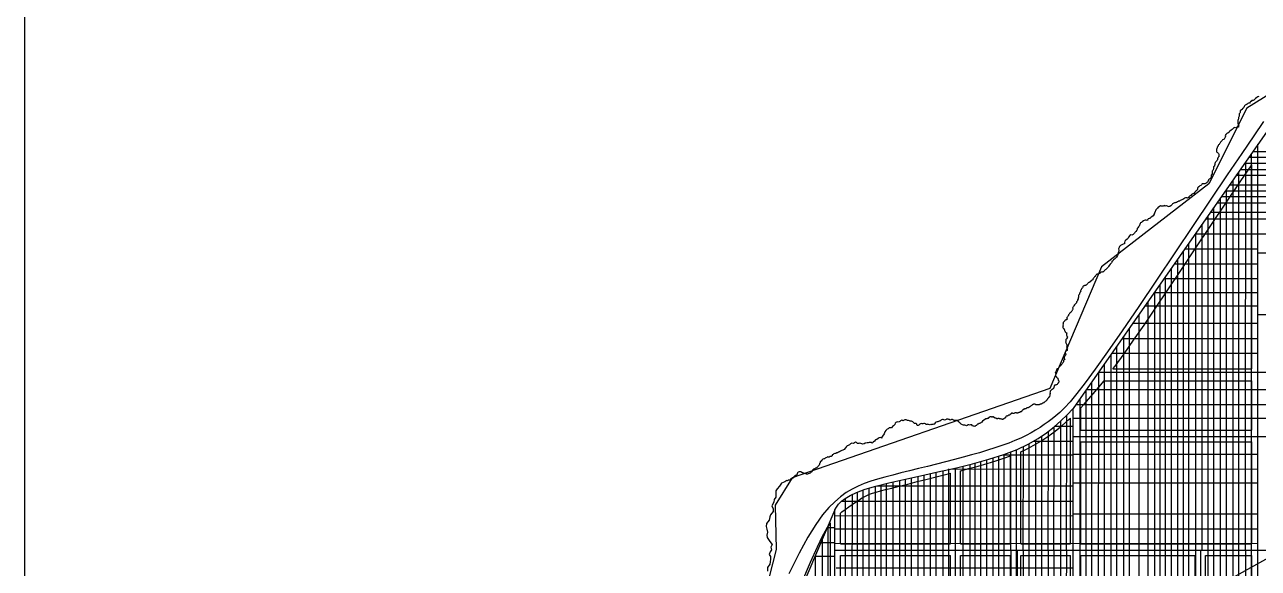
# Model space of a CAD drawing. Extents: x -15732 to 10897, y -24868 to 16165.
# Drawn here: x -15732 to -2354, y 283 to 6174 of the extents above; entities that cross this region are included whole.
import ezdxf

# ---------------------------------------------------------------- set-up
doc = ezdxf.new("R2010")
doc.units = 0
doc.header["$MEASUREMENT"] = 0
for name, color, linetype in [('COASTLINE', 7, 'CONTINUOUS'), ('HIGHWAY', 7, 'CONTINUOUS'), ('REGIONAL_MAP', 7, 'CONTINUOUS'), ('STREETS-SPRAWL', 7, 'CONTINUOUS'), ('STREETS-SPRAWL-12M', 7, 'CONTINUOUS'), ('STREETS-SPRAWL-20M', 7, 'CONTINUOUS'), ('SUBURBS', 7, 'CONTINUOUS')]:
    doc.layers.add(name, color=color, linetype=linetype)

msp = doc.modelspace()

# ---------------------------------------------------------------- linework, layer by layer
at = {"layer": 'COASTLINE', "color": 7, "linetype": 'CONTINUOUS'}
msp.add_lwpolyline([(-2347, 5396), (-2359, 5393), (-2369, 5386), (-2383, 5373), (-2396, 5362), (-2402, 5357), (-2409, 5354), (-2417, 5353), (-2424, 5351), (-2433, 5343), (-2440, 5342), (-2442, 5334), (-2449, 5324), (-2454, 5323), (-2460, 5323), (-2469, 5319), (-2475, 5312), (-2479, 5311), (-2484, 5310), (-2489, 5306), (-2496, 5303), (-2503, 5296), (-2508, 5286), (-2512, 5276), (-2518, 5270), (-2526, 5264), (-2530, 5255), (-2538, 5250), (-2550, 5241), (-2551, 5234), (-2552, 5227), (-2551, 5221), (-2554, 5214), (-2560, 5206), (-2560, 5199), (-2560, 5191), (-2560, 5183), (-2565, 5177), (-2569, 5167), (-2569, 5160), (-2568, 5154), (-2574, 5146), (-2577, 5137), (-2575, 5130), (-2575, 5123), (-2577, 5117), (-2577, 5109), (-2575, 5103), (-2572, 5095), (-2572, 5088), (-2566, 5080), (-2569, 5073), (-2570, 5065), (-2583, 5059), (-2594, 5059), (-2605, 5057), (-2617, 5058), (-2627, 5048), (-2638, 5037), (-2650, 5032), (-2665, 5018), (-2672, 5009), (-2685, 4998), (-2697, 4995), (-2708, 4983), (-2712, 4972), (-2709, 4961), (-2716, 4947), (-2724, 4933), (-2733, 4928), (-2741, 4925), (-2746, 4918), (-2755, 4913), (-2758, 4908), (-2763, 4901), (-2768, 4894), (-2772, 4888), (-2774, 4882), (-2780, 4874), (-2786, 4871), (-2788, 4865), (-2791, 4861), (-2792, 4858), (-2794, 4854), (-2798, 4851), (-2799, 4845), (-2799, 4838), (-2804, 4831), (-2808, 4823), (-2807, 4817), (-2806, 4811), (-2806, 4804), (-2809, 4799), (-2803, 4793), (-2796, 4789), (-2793, 4784), (-2786, 4777), (-2783, 4770), (-2784, 4763), (-2784, 4755), (-2780, 4748), (-2787, 4743), (-2790, 4734), (-2793, 4729), (-2797, 4726), (-2797, 4721), (-2795, 4716), (-2798, 4710), (-2801, 4706), (-2805, 4702), (-2808, 4696), (-2814, 4686), (-2822, 4682), (-2822, 4676), (-2827, 4669), (-2826, 4662), (-2826, 4655), (-2828, 4650), (-2831, 4642), (-2835, 4638), (-2840, 4632), (-2841, 4626), (-2839, 4619), (-2839, 4613), (-2845, 4605), (-2844, 4600), (-2847, 4594), (-2853, 4586), (-2856, 4580), (-2854, 4572), (-2854, 4563), (-2856, 4556), (-2863, 4547), (-2864, 4543), (-2865, 4539), (-2866, 4535), (-2864, 4531), (-2865, 4526), (-2864, 4521), (-2866, 4518), (-2869, 4513), (-2879, 4505), (-2887, 4501), (-2894, 4493), (-2896, 4485), (-2900, 4479), (-2900, 4473), (-2903, 4470), (-2907, 4465), (-2913, 4462), (-2920, 4457), (-2927, 4454), (-2933, 4449), (-2941, 4449), (-2948, 4450), (-2956, 4451), (-2964, 4450), (-2966, 4445), (-2972, 4440), (-2979, 4431), (-2988, 4428), (-2993, 4423), (-2997, 4417), (-3004, 4415), (-3011, 4409), (-3014, 4399), (-3013, 4389), (-3017, 4381), (-3028, 4372), (-3040, 4363), (-3046, 4354), (-3054, 4343), (-3065, 4340), (-3077, 4332), (-3085, 4324), (-3093, 4320), (-3100, 4316), (-3106, 4310), (-3108, 4302), (-3117, 4297), (-3122, 4293), (-3131, 4297), (-3142, 4297), (-3153, 4294), (-3162, 4288), (-3173, 4280), (-3183, 4275), (-3191, 4274), (-3201, 4270), (-3210, 4262), (-3218, 4261), (-3225, 4259), (-3232, 4254), (-3240, 4248), (-3250, 4246), (-3257, 4243), (-3264, 4243), (-3271, 4238), (-3283, 4232), (-3288, 4225), (-3294, 4219), (-3304, 4212), (-3313, 4204), (-3323, 4203), (-3334, 4201), (-3340, 4207), (-3349, 4211), (-3356, 4211), (-3363, 4209), (-3370, 4213), (-3378, 4212), (-3385, 4209), (-3393, 4207), (-3405, 4209), (-3416, 4210), (-3430, 4201), (-3440, 4195), (-3448, 4184), (-3460, 4176), (-3467, 4168), (-3469, 4157), (-3474, 4148), (-3478, 4139), (-3483, 4129), (-3483, 4119), (-3493, 4102), (-3510, 4091), (-3518, 4086), (-3529, 4075), (-3539, 4074), (-3549, 4069), (-3551, 4061), (-3561, 4051), (-3572, 4055), (-3581, 4054), (-3591, 4051), (-3601, 4048), (-3614, 4037), (-3620, 4031), (-3630, 4025), (-3635, 4018), (-3639, 4008), (-3644, 4001), (-3645, 3990), (-3653, 3983), (-3659, 3972), (-3667, 3965), (-3668, 3955), (-3673, 3946), (-3681, 3934), (-3689, 3927), (-3695, 3921), (-3698, 3914), (-3704, 3908), (-3713, 3901), (-3724, 3894), (-3735, 3895), (-3749, 3889), (-3762, 3873), (-3766, 3860), (-3776, 3851), (-3790, 3839), (-3802, 3829), (-3805, 3814), (-3807, 3800), (-3820, 3795), (-3833, 3787), (-3847, 3780), (-3859, 3772), (-3864, 3759), (-3870, 3744), (-3866, 3731), (-3868, 3718), (-3873, 3704), (-3875, 3688), (-3880, 3671), (-3892, 3654), (-3896, 3650), (-3900, 3647), (-3906, 3640), (-3915, 3634), (-3924, 3626), (-3927, 3619), (-3934, 3613), (-3941, 3612), (-3944, 3602), (-3947, 3592), (-3952, 3587), (-3960, 3579), (-3970, 3566), (-3979, 3554), (-3983, 3545), (-3993, 3535), (-3997, 3532), (-4001, 3528), (-4008, 3522), (-4016, 3517), (-4020, 3512), (-4024, 3506), (-4029, 3498), (-4032, 3494), (-4040, 3495), (-4047, 3491), (-4055, 3491), (-4063, 3491), (-4071, 3483), (-4074, 3476), (-4082, 3475), (-4092, 3471), (-4098, 3471), (-4105, 3469), (-4108, 3466), (-4114, 3462), (-4116, 3457), (-4122, 3450), (-4125, 3445), (-4130, 3442), (-4136, 3434), (-4144, 3423), (-4148, 3416), (-4147, 3410), (-4155, 3406), (-4168, 3401), (-4176, 3389), (-4187, 3381), (-4193, 3379), (-4199, 3377), (-4202, 3369), (-4207, 3365), (-4211, 3361), (-4215, 3360), (-4218, 3354), (-4223, 3350), (-4226, 3347), (-4230, 3346), (-4234, 3346), (-4237, 3345), (-4242, 3346), (-4247, 3344), (-4253, 3339), (-4256, 3336), (-4257, 3329), (-4261, 3323), (-4265, 3319), (-4271, 3315), (-4272, 3310), (-4274, 3304), (-4276, 3300), (-4281, 3294), (-4280, 3287), (-4282, 3281), (-4286, 3272), (-4292, 3265), (-4293, 3259), (-4295, 3252), (-4300, 3246), (-4303, 3238), (-4305, 3230), (-4304, 3221), (-4308, 3211), (-4309, 3202), (-4314, 3192), (-4316, 3181), (-4324, 3170), (-4325, 3159), (-4334, 3152), (-4339, 3144), (-4346, 3137), (-4353, 3127), (-4357, 3120), (-4362, 3116), (-4367, 3109), (-4368, 3103), (-4366, 3099), (-4367, 3094), (-4367, 3090), (-4370, 3085), (-4373, 3081), (-4373, 3077), (-4377, 3070), (-4384, 3062), (-4389, 3054), (-4397, 3047), (-4400, 3043), (-4406, 3038), (-4409, 3034), (-4414, 3028), (-4413, 3024), (-4415, 3020), (-4421, 3015), (-4425, 3007), (-4429, 3002), (-4430, 2997), (-4430, 2992), (-4428, 2987), (-4429, 2982), (-4432, 2977), (-4436, 2975), (-4441, 2974), (-4447, 2972), (-4452, 2969), (-4453, 2964), (-4456, 2960), (-4461, 2957), (-4467, 2950), (-4469, 2945), (-4470, 2940), (-4469, 2934), (-4473, 2927), (-4470, 2922), (-4471, 2917), (-4473, 2912), (-4474, 2907), (-4472, 2901), (-4474, 2896), (-4474, 2891), (-4471, 2885), (-4465, 2882), (-4461, 2878), (-4460, 2872), (-4456, 2867), (-4455, 2861), (-4451, 2854), (-4449, 2849), (-4448, 2844), (-4445, 2841), (-4441, 2839), (-4434, 2837), (-4429, 2830), (-4434, 2825), (-4436, 2819), (-4435, 2814), (-4434, 2809), (-4432, 2803), (-4429, 2797), (-4424, 2792), (-4422, 2786), (-4426, 2783), (-4428, 2779), (-4436, 2769), (-4440, 2764), (-4443, 2759), (-4443, 2753), (-4442, 2748), (-4441, 2742), (-4444, 2737), (-4443, 2731), (-4442, 2726), (-4439, 2720), (-4434, 2713), (-4429, 2709), (-4430, 2704), (-4429, 2699), (-4431, 2694), (-4430, 2689), (-4430, 2684), (-4433, 2679), (-4431, 2675), (-4430, 2670), (-4427, 2665), (-4422, 2661), (-4427, 2653), (-4428, 2645), (-4437, 2641), (-4443, 2634), (-4444, 2630), (-4447, 2626), (-4446, 2621), (-4448, 2617), (-4444, 2611), (-4443, 2606), (-4443, 2599), (-4446, 2593), (-4450, 2586), (-4456, 2580), (-4458, 2575), (-4458, 2571), (-4458, 2565), (-4460, 2558), (-4455, 2553), (-4454, 2546), (-4462, 2541), (-4465, 2533), (-4465, 2527), (-4466, 2520), (-4472, 2512), (-4476, 2505), (-4483, 2497), (-4489, 2491), (-4494, 2486), (-4496, 2480), (-4501, 2476), (-4504, 2472), (-4507, 2472), (-4511, 2469), (-4512, 2464), (-4516, 2461), (-4521, 2456), (-4524, 2450), (-4530, 2446), (-4538, 2446), (-4539, 2440), (-4541, 2435), (-4542, 2430), (-4543, 2425), (-4545, 2423), (-4548, 2418), (-4550, 2413), (-4557, 2406), (-4555, 2401), (-4554, 2396), (-4551, 2393), (-4549, 2388), (-4549, 2384), (-4552, 2379), (-4554, 2374), (-4554, 2370), (-4552, 2367), (-4546, 2362), (-4544, 2358), (-4542, 2355), (-4534, 2348), (-4530, 2342), (-4527, 2336), (-4524, 2328), (-4524, 2325), (-4523, 2322), (-4520, 2319), (-4519, 2314), (-4516, 2311), (-4517, 2307), (-4517, 2303), (-4517, 2299), (-4521, 2295), (-4523, 2292), (-4525, 2291), (-4527, 2289), (-4528, 2285), (-4532, 2282), (-4535, 2276), (-4541, 2272), (-4544, 2273), (-4547, 2271), (-4551, 2271), (-4555, 2269), (-4558, 2269), (-4562, 2266), (-4565, 2265), (-4567, 2263), (-4567, 2260), (-4567, 2257), (-4566, 2254), (-4568, 2250), (-4570, 2246), (-4570, 2242), (-4573, 2238), (-4574, 2236), (-4577, 2232), (-4581, 2228), (-4584, 2226), (-4586, 2224), (-4590, 2221), (-4594, 2220), (-4597, 2217), (-4600, 2214), (-4603, 2208), (-4610, 2202), (-4610, 2198), (-4613, 2195), (-4612, 2190), (-4614, 2185), (-4613, 2180), (-4613, 2175), (-4614, 2170), (-4614, 2166), (-4615, 2161), (-4613, 2157), (-4615, 2152), (-4614, 2148), (-4618, 2143), (-4621, 2141), (-4623, 2138), (-4628, 2134), (-4630, 2132), (-4633, 2129), (-4634, 2126), (-4635, 2123), (-4637, 2122), (-4640, 2120), (-4642, 2117), (-4644, 2114), (-4647, 2109), (-4649, 2105), (-4654, 2099), (-4659, 2095), (-4666, 2091), (-4670, 2085), (-4674, 2082), (-4675, 2078), (-4679, 2078), (-4684, 2074), (-4689, 2072), (-4695, 2071), (-4700, 2067), (-4704, 2065), (-4707, 2064), (-4709, 2063), (-4712, 2062), (-4715, 2062), (-4718, 2060), (-4722, 2059), (-4724, 2057), (-4726, 2057), (-4730, 2056), (-4734, 2055), (-4738, 2054), (-4742, 2056), (-4746, 2055), (-4750, 2053), (-4753, 2053), (-4757, 2054), (-4761, 2056), (-4765, 2055), (-4769, 2058), (-4772, 2059), (-4775, 2060), (-4779, 2060), (-4783, 2062), (-4787, 2062), (-4791, 2061), (-4795, 2059), (-4800, 2057), (-4805, 2055), (-4811, 2048), (-4818, 2044), (-4824, 2041), (-4828, 2038), (-4833, 2032), (-4842, 2027), (-4849, 2022), (-4857, 2022), (-4861, 2022), (-4866, 2021), (-4871, 2016), (-4877, 2012), (-4881, 2012), (-4886, 2012), (-4889, 2010), (-4893, 2009), (-4899, 2006), (-4902, 2001), (-4905, 1999), (-4908, 1999), (-4910, 1996), (-4914, 1992), (-4917, 1989), (-4919, 1987), (-4923, 1984), (-4926, 1980), (-4931, 1980), (-4937, 1978), (-4939, 1975), (-4942, 1973), (-4945, 1972), (-4949, 1972), (-4951, 1971), (-4953, 1969), (-4956, 1968), (-4957, 1966), (-4961, 1967), (-4963, 1965), (-4966, 1965), (-4969, 1965), (-4972, 1965), (-4975, 1966), (-4978, 1967), (-4981, 1966), (-4984, 1966), (-4987, 1969), (-4990, 1967), (-4993, 1967), (-4996, 1965), (-4999, 1963), (-5001, 1962), (-5004, 1963), (-5007, 1963), (-5010, 1962), (-5012, 1961), (-5015, 1963), (-5018, 1961), (-5021, 1963), (-5024, 1964), (-5027, 1963), (-5029, 1963), (-5031, 1962), (-5034, 1960), (-5036, 1958), (-5037, 1956), (-5039, 1954), (-5041, 1953), (-5043, 1953), (-5045, 1950), (-5047, 1948), (-5050, 1945), (-5052, 1944), (-5055, 1943), (-5057, 1941), (-5059, 1942), (-5062, 1942), (-5064, 1939), (-5067, 1939), (-5071, 1936), (-5075, 1934), (-5078, 1932), (-5081, 1932), (-5085, 1931), (-5088, 1931), (-5093, 1926), (-5096, 1922), (-5096, 1918), (-5097, 1913), (-5102, 1911), (-5105, 1909), (-5110, 1904), (-5117, 1902), (-5119, 1900), (-5122, 1898), (-5125, 1897), (-5128, 1897), (-5131, 1898), (-5134, 1898), (-5137, 1899), (-5139, 1899), (-5143, 1899), (-5146, 1901), (-5148, 1903), (-5151, 1906), (-5153, 1903), (-5157, 1903), (-5159, 1903), (-5162, 1904), (-5165, 1905), (-5167, 1906), (-5170, 1905), (-5173, 1906), (-5177, 1906), (-5180, 1905), (-5183, 1904), (-5185, 1901), (-5187, 1903), (-5190, 1904), (-5195, 1907), (-5197, 1909), (-5200, 1910), (-5202, 1912), (-5204, 1911), (-5207, 1911), (-5210, 1913), (-5215, 1913), (-5217, 1916), (-5219, 1920), (-5222, 1920), (-5225, 1923), (-5227, 1923), (-5230, 1923), (-5233, 1922), (-5236, 1924), (-5239, 1924), (-5242, 1922), (-5244, 1922), (-5246, 1924), (-5250, 1924), (-5253, 1926), (-5256, 1924), (-5258, 1924), (-5261, 1925), (-5264, 1924), (-5267, 1922), (-5269, 1921), (-5272, 1919), (-5276, 1919), (-5277, 1916), (-5279, 1915), (-5281, 1910), (-5285, 1908), (-5287, 1906), (-5290, 1905), (-5293, 1905), (-5296, 1904), (-5302, 1903), (-5310, 1903), (-5322, 1891), (-5330, 1888), (-5344, 1877), (-5352, 1866), (-5359, 1862), (-5367, 1857), (-5372, 1855), (-5376, 1854), (-5381, 1852), (-5385, 1852), (-5392, 1846), (-5398, 1845), (-5406, 1837), (-5411, 1830), (-5421, 1827), (-5427, 1821), (-5435, 1824), (-5444, 1824), (-5454, 1828), (-5461, 1836), (-5469, 1838), (-5477, 1837), (-5485, 1834), (-5493, 1836), (-5502, 1836), (-5510, 1831), (-5518, 1828), (-5526, 1830), (-5535, 1833), (-5543, 1833), (-5553, 1835), (-5563, 1837), (-5575, 1845), (-5582, 1854), (-5592, 1860), (-5602, 1865), (-5606, 1873), (-5613, 1885), (-5620, 1885), (-5627, 1883), (-5634, 1883), (-5640, 1883), (-5647, 1884), (-5654, 1883), (-5659, 1887), (-5665, 1893), (-5672, 1894), (-5680, 1895), (-5688, 1891), (-5697, 1890), (-5704, 1895), (-5711, 1897), (-5719, 1900), (-5727, 1899), (-5734, 1899), (-5740, 1896), (-5748, 1893), (-5756, 1890), (-5765, 1892), (-5773, 1895), (-5780, 1894), (-5789, 1892), (-5794, 1890), (-5800, 1883), (-5809, 1879), (-5816, 1877), (-5822, 1873), (-5830, 1869), (-5838, 1871), (-5847, 1867), (-5851, 1865), (-5857, 1859), (-5867, 1849), (-5873, 1842), (-5881, 1844), (-5889, 1841), (-5897, 1841), (-5906, 1837), (-5914, 1841), (-5921, 1839), (-5930, 1840), (-5937, 1845), (-5947, 1843), (-5957, 1843), (-5964, 1848), (-5974, 1854), (-5983, 1851), (-5991, 1848), (-6000, 1848), (-6008, 1853), (-6017, 1850), (-6026, 1844), (-6034, 1834), (-6041, 1831), (-6049, 1832), (-6057, 1837), (-6059, 1845), (-6064, 1852), (-6073, 1854), (-6083, 1854), (-6089, 1859), (-6100, 1869), (-6109, 1874), (-6116, 1877), (-6123, 1876), (-6131, 1879), (-6138, 1882), (-6147, 1884), (-6157, 1884), (-6164, 1888), (-6172, 1891), (-6180, 1892), (-6188, 1892), (-6195, 1890), (-6202, 1884), (-6210, 1882), (-6219, 1887), (-6226, 1886), (-6233, 1882), (-6240, 1873), (-6250, 1871), (-6259, 1867), (-6268, 1869), (-6277, 1866), (-6284, 1862), (-6291, 1855), (-6295, 1841), (-6310, 1827), (-6321, 1821), (-6333, 1807), (-6344, 1805), (-6356, 1804), (-6367, 1796), (-6380, 1790), (-6395, 1778), (-6404, 1761), (-6408, 1750), (-6411, 1741), (-6417, 1729), (-6432, 1713), (-6435, 1704), (-6438, 1695), (-6452, 1699), (-6466, 1696), (-6478, 1691), (-6490, 1679), (-6506, 1675), (-6517, 1662), (-6531, 1650), (-6540, 1638), (-6551, 1645), (-6563, 1646), (-6574, 1648), (-6585, 1644), (-6596, 1641), (-6609, 1639), (-6619, 1638), (-6630, 1633), (-6642, 1628), (-6654, 1633), (-6666, 1634), (-6677, 1638), (-6688, 1635), (-6699, 1637), (-6713, 1645), (-6722, 1649), (-6734, 1643), (-6748, 1636), (-6763, 1640), (-6778, 1633), (-6787, 1620), (-6802, 1613), (-6811, 1610), (-6821, 1603), (-6830, 1588), (-6845, 1572), (-6858, 1563), (-6869, 1559), (-6884, 1553), (-6895, 1544), (-6907, 1540), (-6919, 1536), (-6927, 1533), (-6937, 1527), (-6947, 1527), (-6957, 1523), (-6965, 1518), (-6975, 1513), (-6976, 1502), (-6985, 1494), (-6992, 1496), (-6999, 1495), (-7008, 1489), (-7016, 1488), (-7022, 1490), (-7028, 1488), (-7035, 1483), (-7043, 1480), (-7051, 1477), (-7058, 1471), (-7066, 1471), (-7075, 1466), (-7079, 1461), (-7086, 1455), (-7096, 1443), (-7106, 1436), (-7107, 1427), (-7111, 1418), (-7112, 1410), (-7116, 1402), (-7121, 1396), (-7126, 1391), (-7132, 1386), (-7134, 1378), (-7140, 1375), (-7146, 1370), (-7154, 1368), (-7163, 1360), (-7177, 1357), (-7188, 1345), (-7194, 1338), (-7201, 1328), (-7208, 1322), (-7215, 1315), (-7225, 1312), (-7236, 1305), (-7244, 1303), (-7254, 1304), (-7262, 1305), (-7273, 1310), (-7281, 1311), (-7290, 1317), (-7298, 1318), (-7306, 1322), (-7315, 1328), (-7324, 1327), (-7334, 1327), (-7343, 1326), (-7350, 1317), (-7354, 1308), (-7357, 1297), (-7363, 1287), (-7375, 1288), (-7384, 1280), (-7390, 1274), (-7399, 1265), (-7412, 1254), (-7425, 1251), (-7435, 1239), (-7449, 1237), (-7460, 1232), (-7469, 1233), (-7477, 1227), (-7489, 1219), (-7524, 1206), (-7547, 1173), (-7573, 1145), (-7586, 1121), (-7587, 1099), (-7588, 1077), (-7588, 1054), (-7605, 1027), (-7609, 998), (-7628, 961), (-7614, 927), (-7616, 898), (-7645, 864), (-7652, 841), (-7660, 804), (-7689, 768), (-7690, 736), (-7684, 706), (-7677, 674), (-7685, 643), (-7679, 618), (-7660, 583), (-7641, 560), (-7625, 541), (-7641, 511), (-7635, 484), (-7649, 463), (-7658, 434), (-7643, 410), (-7644, 381), (-7646, 355), (-7653, 328), (-7675, 293), (-7676, 253)], dxfattribs=at)
at = {"layer": 'HIGHWAY', "color": 250, "linetype": 'CONTINUOUS'}
msp.add_line((-1897, 590), (-2627, 183), dxfattribs=at)
at = {"layer": 'REGIONAL_MAP', "color": 8, "linetype": 'CONTINUOUS'}
msp.add_lwpolyline([(-15732, 16165), (10897, 16165), (10897, -24374), (-15732, -24374)], close=True, dxfattribs=at)
at = {"layer": 'STREETS-SPRAWL', "color": 7, "linetype": 'CONTINUOUS'}
for p, q in [((-2299, 5124), (-2404, 4971)), ((-2404, 4971), (-2534, 4779)), ((-2534, 4779), (-2691, 4546)), ((-2550, 4472), (-2426, 4654)), ((-2426, 2443), (-2426, 4654)), ((-2691, 4546), (-2868, 4282)), ((-2707, 4238), (-2550, 4472)), ((-2868, 4282), (-3060, 3996)), ((-2869, 3998), (-2707, 4238)), ((-3060, 3996), (-3259, 3700)), ((-3030, 3756), (-2869, 3998)), ((-3187, 3522), (-3030, 3756)), ((-3259, 3700), (-3458, 3404)), ((-3335, 3301), (-3187, 3522)), ((-3458, 3404), (-3651, 3120)), ((-3470, 3101), (-3335, 3301)), ((-3651, 3120), (-3831, 2858)), ((-3593, 2919), (-3470, 3101)), ((-3831, 2858), (-3990, 2629)), ((-3706, 2756), (-3593, 2919)), ((-3810, 2608), (-3706, 2756)), ((-3990, 2629), (-4123, 2441)), ((-3907, 2475), (-3810, 2608)), ((-4123, 2441), (-4233, 2292)), ((-3931, 2443), (-3907, 2475)), ((-3930, 2443), (-2426, 2443)), ((-4233, 2292), (-4323, 2176)), ((-4083, 2247), (-4027, 2316)), ((-4027, 2316), (-2426, 2316)), ((-2426, 1779), (-2426, 2316)), ((-4323, 2176), (-4396, 2087)), ((-4246, 2058), (-4165, 2148)), ((-4165, 2148), (-4083, 2247)), ((-4456, 2021), (-4506, 1972)), ((-4396, 2087), (-4456, 2021)), ((-4280, 2021), (-4246, 2058)), ((-4280, 1779), (-4280, 2021)), ((-4591, 1901), (-4633, 1871)), ((-4550, 1934), (-4591, 1901)), ((-4506, 1972), (-4550, 1934)), ((-4481, 1830), (-4404, 1899)), ((-4404, 1899), (-4391, 1911)), ((-4390, 548), (-4390, 1911)), ((-4819, 1752), (-4873, 1723)), ((-4769, 1781), (-4819, 1752)), ((-4721, 1810), (-4769, 1781)), ((-4676, 1840), (-4721, 1810)), ((-4633, 1871), (-4676, 1840)), ((-4635, 1712), (-4558, 1768)), ((-4558, 1768), (-4481, 1830)), ((-4280, 1779), (-2426, 1779)), ((-5134, 1614), (-5211, 1588)), ((-5061, 1640), (-5134, 1614)), ((-4994, 1667), (-5061, 1640)), ((-4931, 1695), (-4994, 1667)), ((-4873, 1723), (-4931, 1695)), ((-4867, 1575), (-4789, 1616)), ((-4789, 1616), (-4712, 1661)), ((-4712, 1661), (-4635, 1712)), ((-4280, 1653), (-2426, 1653)), ((-4280, 548), (-4280, 1653)), ((-2426, 548), (-2426, 1653)), ((-5556, 1486), (-5650, 1461)), ((-5465, 1511), (-5556, 1486)), ((-5377, 1536), (-5465, 1511)), ((-5292, 1562), (-5377, 1536)), ((-5211, 1588), (-5292, 1562)), ((-5202, 1446), (-5114, 1475)), ((-5114, 1475), (-5041, 1501)), ((-5041, 548), (-5041, 1501)), ((-4931, 1546), (-4867, 1575)), ((-4930, 548), (-4930, 1545)), ((-6136, 1340), (-6229, 1316)), ((-6040, 1363), (-6136, 1340)), ((-5943, 1388), (-6040, 1363)), ((-5845, 1412), (-5943, 1388)), ((-5747, 1436), (-5845, 1412)), ((-5650, 1461), (-5747, 1436)), ((-5582, 1341), (-5495, 1364)), ((-5582, 548), (-5582, 1341)), ((-5495, 1364), (-5392, 1391)), ((-5392, 1391), (-5295, 1418)), ((-5295, 1418), (-5202, 1446)), ((-6557, 1226), (-6627, 1201)), ((-6482, 1248), (-6557, 1226)), ((-6403, 1271), (-6482, 1248)), ((-6319, 1293), (-6403, 1271)), ((-6229, 1316), (-6319, 1293)), ((-6155, 1196), (-6053, 1222)), ((-6053, 1222), (-5944, 1249)), ((-5944, 1249), (-5832, 1277)), ((-5832, 1277), (-5717, 1306)), ((-5717, 1306), (-5692, 1313)), ((-5692, 548), (-5692, 1313)), ((-6822, 1103), (-6884, 1058)), ((-6759, 1140), (-6822, 1103)), ((-6694, 1173), (-6759, 1140)), ((-6627, 1201), (-6694, 1173)), ((-6627, 1059), (-6599, 1073)), ((-6599, 1073), (-6570, 1085)), ((-6570, 1085), (-6537, 1097)), ((-6537, 1097), (-6499, 1109)), ((-6499, 1109), (-6453, 1122)), ((-6453, 1122), (-6397, 1136)), ((-6397, 1136), (-6330, 1153)), ((-6330, 1153), (-6248, 1173)), ((-6248, 1173), (-6155, 1196)), ((-7012, 942), (-7080, 862)), ((-6947, 1005), (-7012, 942)), ((-6884, 1058), (-6947, 1005)), ((-6833, 922), (-6796, 950)), ((-6796, 950), (-6759, 976)), ((-6759, 976), (-6723, 1000)), ((-6723, 1000), (-6688, 1023)), ((-6688, 1023), (-6656, 1042)), ((-6656, 1042), (-6627, 1059)), ((-7080, 862), (-7154, 758)), ((-6884, 882), (-6869, 894)), ((-6884, 548), (-6884, 882)), ((-6869, 894), (-6833, 922)), ((-7154, 758), (-7238, 622)), ((-7079, 632), (-7034, 715)), ((-7034, 715), (-6998, 770)), ((-6998, 770), (-6994, 775)), ((-6994, -2115), (-6994, 776)), ((-7238, 622), (-7334, 446)), ((-7136, 514), (-7079, 632)), ((-6884, 548), (-5692, 548)), ((-5582, 548), (-5041, 548)), ((-4930, 548), (-4390, 548)), ((-4280, 548), (-2426, 548)), ((-7334, 446), (-7445, 224)), ((-7211, 350), (-7136, 514)), ((-6884, 421), (-5692, 421)), ((-6884, -1474), (-6884, 421)), ((-5692, -1474), (-5692, 421)), ((-5582, 421), (-5041, 421)), ((-5582, -1474), (-5582, 421)), ((-5041, -1474), (-5041, 421)), ((-4930, 421), (-4390, 421)), ((-4930, -1474), (-4930, 421)), ((-4390, -1474), (-4390, 421)), ((-4280, 421), (-3038, 421)), ((-4280, -2753), (-4280, 421)), ((-3038, -1816), (-3038, 421)), ((-2928, 421), (-2426, 421)), ((-2928, -807), (-2928, 421)), ((-2426, -807), (-2426, 421)), ((-7306, 131), (-7211, 350))]:
    msp.add_line(p, q, dxfattribs=at)
at = {"layer": 'STREETS-SPRAWL-12M', "color": 253, "linetype": 'CONTINUOUS'}
for p, q in [((-2494, 4685), (-2495, 1712)), ((374, 4734), (-2460, 4734)), ((-2432, 4773), (-2433, 1712)), ((374, 4795), (-2417, 4795)), ((-2569, 4577), (-2570, 1712)), ((374, 4602), (-2552, 4602)), ((374, 4669), (-2505, 4669)), ((374, 4434), (-2669, 4434)), ((-2630, 4490), (-2631, 1712)), ((374, 4538), (-2597, 4538)), ((-2767, 4295), (-2768, 1712)), ((374, 4308), (-2758, 4308)), ((374, 4370), (-2715, 4370)), ((-2702, 4388), (-2702, 1712)), ((-2840, 4190), (-2841, 1712)), ((374, 4241), (-2805, 4241)), ((374, 4066), (-2927, 4066)), ((-2901, 4102), (-2902, 1712)), ((374, 4138), (-2877, 4138)), ((-3037, 3909), (-1055, 3908)), ((-3036, 3910), (-3036, 1712)), ((-2966, 4011), (-2966, 1712)), ((-3110, 3804), (-3111, 1712)), ((-3230, 3632), (-3231, 1712)), ((-3169, 3720), (-3169, 1712)), ((-2358, 3742), (-3153, 3743)), ((-3299, 3534), (-3299, 1712)), ((-3264, 3584), (-2358, 3583)), ((-3422, 3358), (-3424, -4782)), ((-3377, 3422), (-2358, 3422)), ((-3363, 3442), (-3364, 1712)), ((-3479, 3277), (-3481, -4782)), ((-3481, 3273), (-2358, 3273)), ((-2358, 3125), (-3585, 3125)), ((-3553, 3171), (-3553, 1712)), ((-3648, -3477), (-3646, 3038)), ((-2358, 3034), (2484, 3034)), ((-3755, 2882), (-3757, -4782)), ((-3716, 2938), (-2358, 2938)), ((-3892, 2686), (-3894, -4782)), ((-3831, 2774), (-2358, 2773)), ((-3817, 2794), (-3819, -4782)), ((-3953, 2599), (-3955, -4782)), ((-3941, 2616), (-2358, 2614)), ((-4024, 2497), (-4026, -4782)), ((-4162, 2299), (-4164, -4782)), ((-4089, 2404), (-4091, -4782)), ((-4224, 2211), (-4226, -4782)), ((-4218, 2220), (2872, 2217)), ((-4331, 2058), (2872, 2056)), ((-4288, 2120), (-4290, -4782)), ((-4498, 1878), (-4499, 481)), ((-4436, 1938), (-4437, 481)), ((-4362, 1909), (2872, 1907)), ((-4634, 1764), (-4635, 481)), ((-4573, 1812), (-4574, 481)), ((-4562, 1822), (-4362, 1822)), ((-4844, 1632), (-4844, 481)), ((-4792, 1660), (-4362, 1660)), ((-4771, 1673), (-4771, 481)), ((-4706, 1713), (-4706, 481)), ((-3553, 1712), (-3553, 481)), ((-3363, 1712), (-3363, 481)), ((-3299, 1712), (-3299, 481)), ((-3230, 1712), (-3230, 481)), ((-3169, 1712), (-3169, 481)), ((-3110, 1712), (-3111, 481)), ((-3036, 1712), (-3036, 481)), ((-2966, 1712), (-2966, 481)), ((-2902, 1712), (-2902, 481)), ((-2840, 1712), (-2840, 481)), ((-2767, 1712), (-2767, 481)), ((-2702, 1712), (-2702, 481)), ((-2631, 1712), (-2631, 481)), ((-2569, 1712), (-2570, 481)), ((-2495, 1712), (-2495, 481)), ((-2433, 1712), (-2433, 481)), ((-5234, 1477), (-5234, 481)), ((-5172, 1497), (-5173, 481)), ((-5129, 1511), (-4362, 1511)), ((-5114, 1516), (-5114, 481)), ((-5040, 1544), (-5040, 481)), ((-4905, 1601), (-4906, 481)), ((-4362, 1521), (-2358, 1520)), ((-5775, 1339), (-5776, -1512)), ((-5713, 1360), (-5714, -1512)), ((-5685, 1360), (-2358, 1359)), ((-5557, 1390), (-5557, 481)), ((-5484, 1408), (-5484, 481)), ((-5427, 1423), (-5427, 481)), ((-5367, 1439), (-5367, 481)), ((-5303, 1457), (-5303, 481)), ((-6316, 1220), (-6317, -1512)), ((-6246, 1236), (-6247, -1512)), ((-6182, 1250), (-6183, -1512)), ((-6120, 1264), (-6121, -1512)), ((-6047, 1279), (-6048, -1512)), ((-5982, 1294), (-5983, -1512)), ((-5911, 1309), (-5912, -1512)), ((-5850, 1323), (-5850, -1512)), ((-4362, 1210), (-2358, 1210)), ((-6760, 1083), (-6761, -1512)), ((-6704, 1108), (-6704, -1512)), ((-6643, 1130), (-6644, -1512)), ((-6579, 1151), (-6580, -1512)), ((-6510, 1171), (-6511, -1512)), ((-6490, 1177), (-4362, 1176)), ((-6449, 1187), (-6450, -1512)), ((-6391, 1202), (-6391, -1512)), ((-6871, 1012), (-4362, 1011)), ((-6833, 1041), (-6834, -1512)), ((-6947, 855), (-4362, 853)), ((-4362, 875), (-2358, 875)), ((-7029, 724), (-6947, 724)), ((-7021, 743), (-7022, -2164)), ((-6947, 712), (-2358, 710)), ((-7098, 563), (-6947, 563)), ((-7083, 597), (-7084, -2164)), ((-6947, 556), (-2358, 551)), ((-7161, 414), (-6947, 414)), ((-7158, 421), (-7159, -2164)), ((-5557, 481), (-5557, -1512)), ((-5484, 481), (-5484, -1512)), ((-5427, 481), (-5428, -1512)), ((-5367, 481), (-5367, -1512)), ((-5303, 481), (-5303, -1512)), ((-5234, 481), (-5234, -1512)), ((-5172, 481), (-5173, -1512)), ((-5114, 481), (-5115, -1512)), ((-5039, 481), (-5040, -1512)), ((-4969, 481), (-4970, -803)), ((-4905, 481), (-4906, -1512)), ((-4844, 481), (-4844, -1512)), ((-4771, 481), (-4771, -1512)), ((-4706, 481), (-4706, -1512)), ((-4634, 481), (-4635, -1512)), ((-4573, 481), (-4574, -1512)), ((-4498, 481), (-4499, -1512)), ((-4436, 481), (-4437, -1512)), ((-3552, 481), (-3553, -2330)), ((-3363, 481), (-3363, -2404)), ((-3298, 481), (-3299, -2429)), ((-3230, 481), (-3231, -2456)), ((-3168, 481), (-3169, -2480)), ((-3110, 481), (-3111, -2502)), ((-3035, 481), (-3036, -2531)), ((-2901, 481), (-2902, -2584)), ((-2840, 481), (-2841, -2608)), ((-2767, 481), (-2767, -2636)), ((-2701, 481), (-2702, -2661)), ((-2630, 481), (-2631, -2689)), ((-2569, 481), (-2570, -2713)), ((-2494, 481), (-2495, -2742)), ((-2432, 481), (-2433, -2766)), ((-6932, 289), (-5639, 289)), ((-5655, 289), (-4362, 289))]:
    msp.add_line(p, q, dxfattribs=at)
at = {"layer": 'STREETS-SPRAWL-20M', "color": 252, "linetype": 'CONTINUOUS'}
for p, q in [((-2009, 5378), (-4362, 2014)), ((-2358, -7328), (-2358, 4879)), ((-2358, 3701), (1830, 3701)), ((-4085, 2410), (2872, 2410)), ((-4427, 1947), (-4362, 2014)), ((-4362, -10699), (-4362, 2014)), ((-4569, 1816), (-4495, 1881)), ((-4495, 1881), (-4427, 1947)), ((-4743, 1690), (-4650, 1752)), ((-4650, 1752), (-4569, 1816)), ((-4971, 1572), (-4849, 1629)), ((-4849, 1629), (-4743, 1690)), ((-4362, 1712), (10065, 1712)), ((-5275, 1465), (-5113, 1517)), ((-5113, 1517), (-4971, 1572)), ((-4977, -11760), (-4977, 1569)), ((-5830, 1327), (-5640, 1370)), ((-5640, 1370), (-5453, 1416)), ((-5639, -10593), (-5639, 1371)), ((-5453, 1416), (-5275, 1465)), ((-6502, 1173), (-6360, 1209)), ((-6360, 1209), (-6197, 1247)), ((-6197, 1247), (-6018, 1286)), ((-6018, 1286), (-5830, 1327)), ((-6835, 1040), (-6781, 1072)), ((-6781, 1072), (-6710, 1105)), ((-6710, 1105), (-6618, 1139)), ((-6618, 1139), (-6502, 1173)), ((-6947, 917), (-6928, 947)), ((-6928, 947), (-6905, 978)), ((-6905, 978), (-6875, 1009)), ((-6875, 1009), (-6835, 1040)), ((-6947, 917), (-9421, -4889)), ((-6947, -10593), (-6947, 917)), ((-6947, 481), (2872, 481)), ((-2977, -1669), (-2977, 481))]:
    msp.add_line(p, q, dxfattribs=at)
at = {"layer": 'SUBURBS', "color": 254, "linetype": 'CONTINUOUS'}
msp.add_lwpolyline([(-1860, 5653), (-2480, 5270), (-2891, 4449), (-4056, 3549), (-4615, 2230), (-7409, 1265), (-7592, 966), (-7584, 488), (-7743, -133)], dxfattribs=at)

doc.saveas('drawing.dxf')
